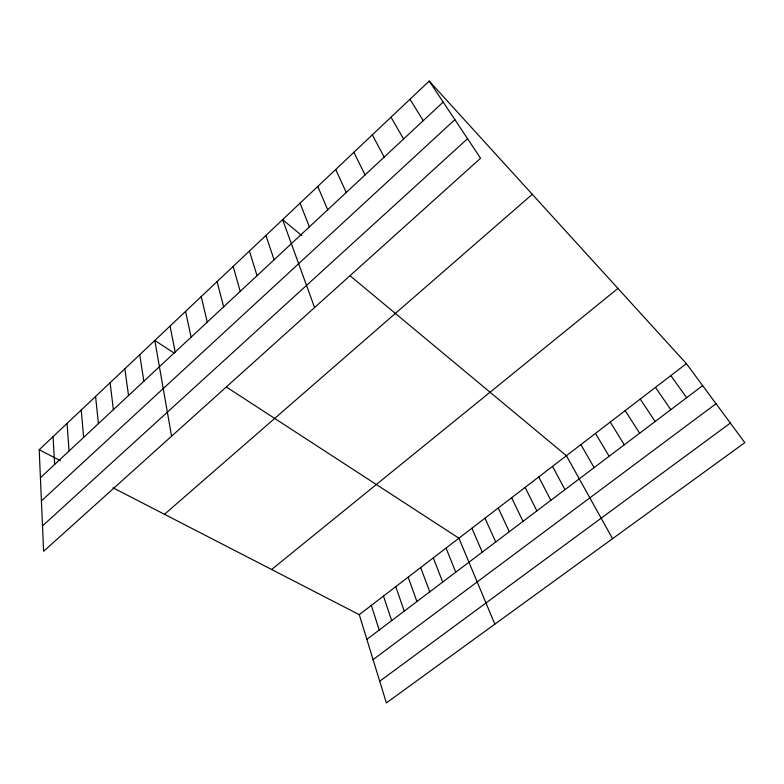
<?xml version="1.0" encoding="UTF-8"?>
<svg xmlns="http://www.w3.org/2000/svg" width="784" height="784" viewBox="0 0 784 784"><rect width="100%" height="100%" fill="white"/><g stroke="black" fill="none" stroke-linecap="round" stroke-linejoin="round"><path stroke-width="1.18" d="M429.22 81.075L480.572 158.25L43.6 551.319L39.2 449.751L429.22 81.075L686.402 363.649L744.8 442.637L386.375 702.925L359.268 614.656L113.092 487.824M40.415 477.721L443.185 102.067M41.415 500.917L454.877 119.619M42.493 525.917L467.568 138.699M164.493 514.304L532.287 194.314M271.617 569.498L617.939 288.424M359.268 614.656L686.402 363.649M366.853 639.372L702.64 385.61M373.076 659.628L716.017 403.711M379.711 681.227L730.345 423.086M39.2 449.751L60.378 460.669M174.156 353.055L154.811 340.472L171.578 436.188M226.625 387.169L458.905 538.206L494.841 624.152M301.83 235.631L282.622 219.657L314.58 307.563M350.291 275.948L566.401 455.72L612.549 538.677M670.849 375.585L686.637 397.704M655.463 387.384L670.81 409.669M640.234 399.076L655.14 421.508M625.162 410.64L639.646 433.219M610.246 422.086L624.309 444.802M409.983 99.264L423.233 120.677M595.477 433.415L609.139 456.268M580.866 444.626L594.125 467.617M391.02 117.198L403.564 139.023M552.504 466.382L564.99 489.637M372.312 134.868L384.189 157.094M538.745 476.946L550.858 500.31M525.113 487.403L536.873 510.884M353.878 152.302L365.079 174.91M511.619 497.762L523.016 521.36M498.252 508.012L509.296 531.719M335.689 169.491L346.254 192.472M485.012 518.175L495.713 541.989M471.899 528.24L482.268 552.152M317.755 186.445L327.692 209.779M446.037 548.075L455.759 572.183M300.066 203.164L309.396 226.85M433.297 557.855L442.686 582.061M420.675 567.547L429.75 591.842M408.16 577.142L416.931 601.524M395.773 586.648L404.24 611.118M265.913 235.455L274.077 259.788M383.494 596.075L391.657 620.624M371.322 605.405L379.201 630.042M249.42 251.037L257.044 275.674M233.142 266.433L240.227 291.354M217.07 281.613L223.636 306.828M201.214 296.617L207.26 322.106M185.543 311.415L191.1 337.169M170.079 326.036L175.155 352.045M139.728 354.731L143.874 381.23M124.832 368.803L128.527 395.538M110.123 382.71L113.376 409.669M95.589 396.449L98.412 423.625M81.232 410.022L83.643 437.403M67.052 423.429L69.051 451.006M53.047 436.668L54.645 464.442"/></g></svg>
